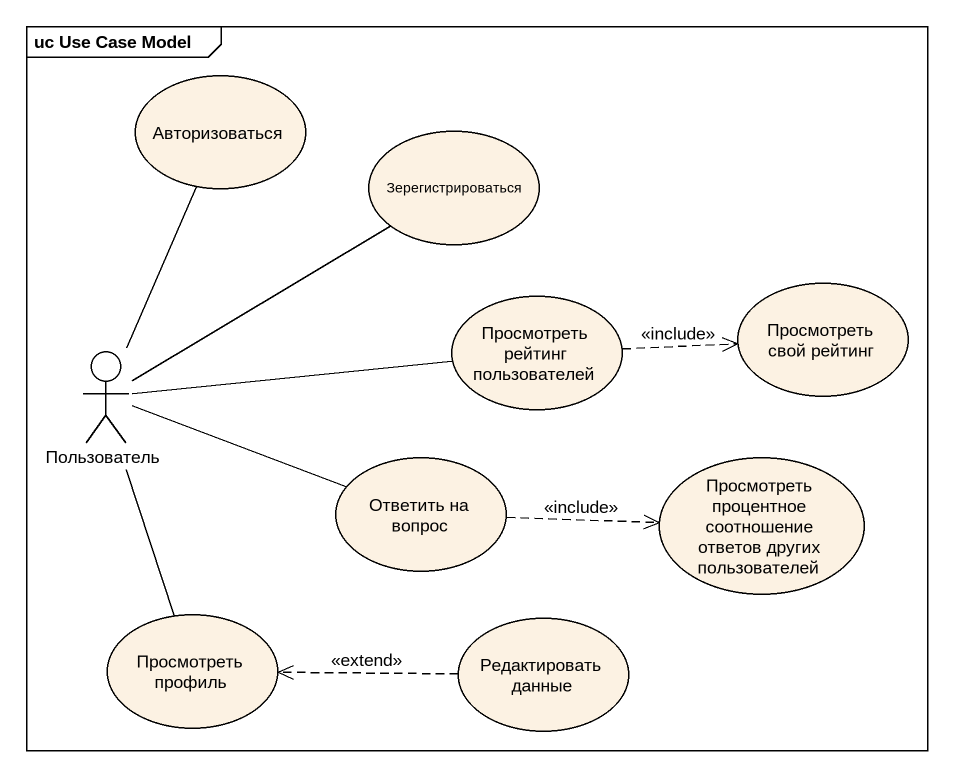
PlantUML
@startuml
mainframe uc Use Case Model
usecase Авторизоваться
usecase Зерегистрироваться
usecase "Просмотреть рейтинг пользователей" as Просмотреть_рейтинг
usecase "Просмотреть свой рейтинг" as Просмотреть_свой_рейтинг
actor Пользователь
usecase "Ответить на вопрос" as Ответить_на_вопрос
usecase "Просмотреть процентное соотношение ответов других пользователей" as Просмотреть_процентное
usecase "Просмотреть профиль" as Просмотреть_профиль
usecase "Редактировать данные" as Редактировать_данные
Просмотреть_рейтинг .right.> Просмотреть_свой_рейтинг : <<include>>
Пользователь -up- Авторизоваться
Пользователь -up- Зерегистрироваться
Пользователь -right- Просмотреть_рейтинг
Пользователь -right- Ответить_на_вопрос
Пользователь -- Просмотреть_профиль
Ответить_на_вопрос .right.> Просмотреть_процентное : <<include>>
Редактировать_данные .left.> Просмотреть_профиль : <<extend>>
@enduml
